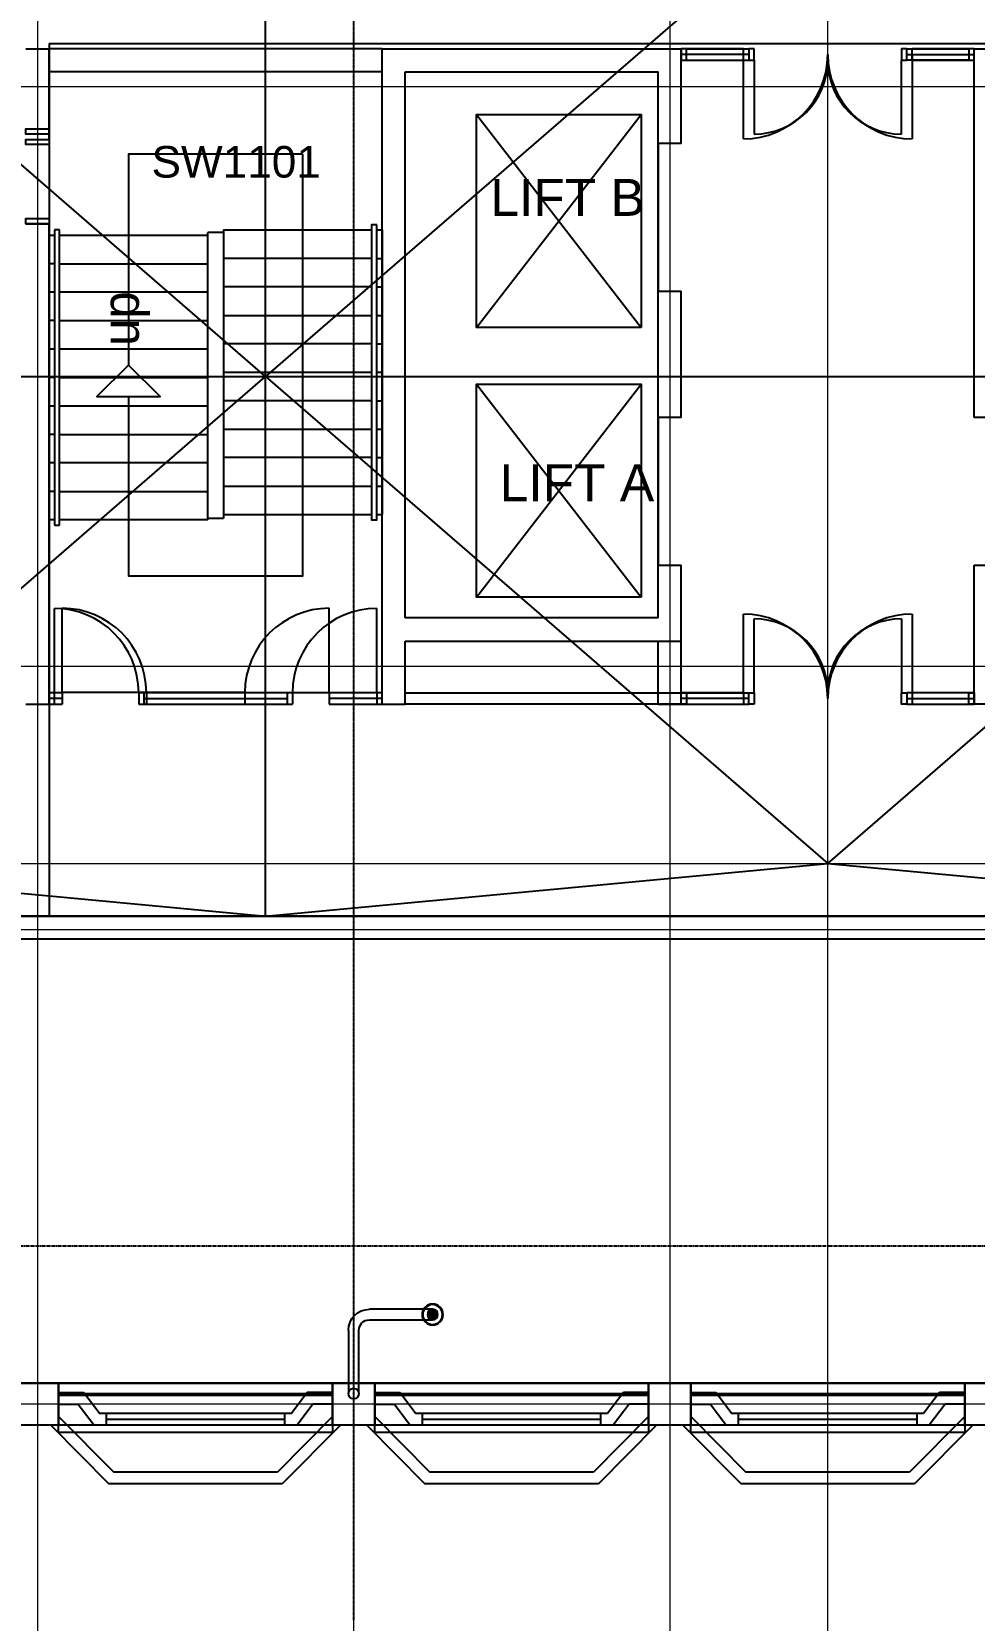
# Model space of a CAD drawing. Header units: millimetres. Extents: x -27283 to 25217, y -11774 to 11826.
# Drawn here: x -8588 to 357, y -11774 to 3297 of the extents above; entities that cross this region are included whole.
import ezdxf

# ---------------------------------------------------------------- set-up
doc = ezdxf.new("R2010")
doc.units = ezdxf.units.MM
doc.linetypes.add('PCENTRE', pattern=[50.8, 31.75, -6.35, 6.35, -6.35])
doc.linetypes.add('PCENTRE2', pattern=[28.575, 19.05, -3.175, 3.175, -3.175])
for name, color, linetype in [('11th Floor - Doors Windows and Openings', 7, 'Continuous'), ('11th Floor - Stairs', 7, 'Continuous'), ('11th Floor - Structural Members', 7, 'Continuous'), ('11th Floor - Text and Leaders', 7, 'Continuous'), ('11th Floor - Walls', 7, 'Continuous'), ('Boundaries_and_building_grids', 140, 'PCENTRE2'), ('Lift Motor Room Roof - General', 7, 'Continuous'), ('Lift Motor Room Roof - Roofs', 7, 'Continuous'), ('Rain_and_storm_water', 1, 'Continuous'), ('Roof - General', 7, 'Continuous'), ('Roof - Piped Services', 7, 'Continuous'), ('Roof - Roofs', 7, 'Continuous'), ('Roof - Structural Members', 7, 'Continuous'), ('Roof - Walls', 7, 'Continuous'), ('Tenth Floor - Doors Windows and Openings', 7, 'Continuous'), ('Tenth Floor - Stairs', 7, 'Continuous'), ('Tenth Floor - Structural Members', 7, 'Continuous'), ('Tenth Floor - Walls', 7, 'Continuous')]:
    doc.layers.add(name, color=color, linetype=linetype)
doc.styles.add('arial', font='arial.ttf')

# ---------------------------------------------------------------- blocks, each defined once
blk = doc.blocks.new('LH RW Outlet')
at = {"layer": 'Roof - Piped Services', "linetype": 'Continuous'}
h = blk.add_hatch(dxfattribs=at)
h.set_pattern_fill('lines', color=2, scale=6.25, style=0)
h.set_pattern_definition([(0, (-13468.7696, -115.976), (0, 6.25), [])])
h.paths.add_polyline_path([(700, -750, -1), (800, -750, -1)])
at = {"layer": 'Roof - Piped Services', "color": 4, "linetype": 'Continuous', "lineweight": -3}
for p, q in [((-50, -600), (-50, 0)), ((50, 0), (50, -600)), ((150, -700), (750, -700)), ((750, -800), (150, -800))]:
    blk.add_line(p, q, dxfattribs=at)
at = {"layer": 'Roof - Piped Services', "color": 4, "linetype": 'Continuous'}
blk.add_circle((750, -750), 100, dxfattribs=at)
at = {"layer": 'Roof - Piped Services', "color": 1, "linetype": 'Continuous'}
for radius in [93.8, 50]:
    blk.add_circle((750, -750), radius, dxfattribs=at)
at = {"layer": 'Roof - Piped Services', "color": 2, "linetype": 'Continuous'}
blk.add_circle((750, -750), 50, dxfattribs=at)
at = {"layer": 'Roof - Piped Services', "color": 4, "linetype": 'Continuous', "lineweight": -3}
for radius in [200, 100]:
    blk.add_arc((150, -600), radius, 180, 270, dxfattribs=at)

msp = doc.modelspace()

# ---------------------------------------------------------------- linework, layer by layer
at = {"layer": '11th Floor - Doors Windows and Openings', "color": 1, "linetype": 'Continuous'}
for p, q in [((-2373, 3136, 37950), (-1783, 3136, 37950)), ((-1783, 3081, 37950), (-2373, 3081, 37950)), ((-2373, 3026, 37950), (-1783, 3026, 37950)), ((-1733, 3026, 37950), (-1733, 2326, 37950)), ((-333, 2326, 37950), (-333, 3026, 37950)), ((-283, 3136, 37950), (307, 3136, 37950)), ((-283, 3081, 37950), (307, 3081, 37950)), ((307, 3026, 37950), (-283, 3026, 37950)), ((-8373, -2974, 37950), (-8373, -2174, 37950)), ((-5313, -2974, 37950), (-5313, -2174, 37950)), ((-1733, -2974, 37950), (-1733, -2274, 37950)), ((-333, -2274, 37950), (-333, -2974, 37950)), ((-7573, -2974, 37950), (-7573, -3084, 37950)), ((-6113, -2974, 37950), (-7573, -2974, 37950)), ((-7523, -2974, 37950), (-7523, -3084, 37950)), ((-7523, -2974, 37950), (-7523, -3084, 37950)), ((-6163, -2974, 37950), (-6163, -3084, 37950)), ((-6113, -2974, 37950), (-6113, -3084, 37950)), ((-2373, -2974, 37950), (-1783, -2974, 37950)), ((307, -2974, 37950), (-283, -2974, 37950)), ((-7573, -3084, 37950), (-6113, -3084, 37950)), ((-1783, -3029, 37950), (-2373, -3029, 37950)), ((-2373, -3084, 37950), (-1783, -3084, 37950)), ((-283, -3029, 37950), (307, -3029, 37950)), ((-283, -3084, 37950), (307, -3084, 37950)), ((-7880, -9924, 37950), (-7880, -9814, 37950)), ((-6186, -9814, 37950), (-7880, -9814, 37950)), ((-6186, -9869, 37950), (-7880, -9869, 37950)), ((-6186, -9924, 37950), (-7880, -9924, 37950)), ((-6186, -9924, 37950), (-6186, -9814, 37950)), ((-3186, -9814, 37950), (-4880, -9814, 37950)), ((-4880, -9924, 37950), (-4880, -9814, 37950)), ((-3186, -9869, 37950), (-4880, -9869, 37950)), ((-3186, -9924, 37950), (-4880, -9924, 37950)), ((-3186, -9924, 37950), (-3186, -9814, 37950)), ((-186, -9814, 37950), (-1880, -9814, 37950)), ((-1880, -9924, 37950), (-1880, -9814, 37950)), ((-186, -9869, 37950), (-1880, -9869, 37950)), ((-186, -9924, 37950), (-1880, -9924, 37950)), ((-186, -9924, 37950), (-186, -9814, 37950))]:
    msp.add_line(p, q, dxfattribs=at)
at = {"layer": '11th Floor - Doors Windows and Openings', "color": 1, "linetype": 'Continuous', "elevation": 37950}
for points in [[(-2373, 3136), (-2423, 3136), (-2423, 3026), (-2373, 3026), (-2373, 3136)], [(-1733, 3136), (-1783, 3136), (-1783, 3026), (-1733, 3026), (-1733, 3136)], [(-283, 3136), (-333, 3136), (-333, 3026), (-283, 3026), (-283, 3136)], [(357, 3136), (307, 3136), (307, 3026), (357, 3026), (357, 3136)], [(-8423, 2226), (-8643, 2226), (-8643, 2276), (-8423, 2276), (-8423, 2226)], [(-8423, 1476), (-8643, 1476), (-8643, 1526), (-8423, 1526), (-8423, 1476)], [(-8373, -2974), (-8423, -2974), (-8423, -3084), (-8373, -3084), (-8373, -2974)], [(-7523, -2974), (-7523, -3029), (-6163, -3029)], [(-5263, -2974), (-5313, -2974), (-5313, -3084), (-5263, -3084), (-5263, -2974)], [(-2373, -3084), (-2423, -3084), (-2423, -2974), (-2373, -2974), (-2373, -3084)], [(-1733, -3084), (-1783, -3084), (-1783, -2974), (-1733, -2974), (-1733, -3084)], [(-283, -3084), (-333, -3084), (-333, -2974), (-283, -2974), (-283, -3084)], [(357, -3084), (307, -3084), (307, -2974), (357, -2974), (357, -3084)]]:
    msp.add_lwpolyline(points, dxfattribs=at)
at = {"layer": '11th Floor - Doors Windows and Openings', "color": 1, "linetype": 'Continuous'}
for centre, radius, start, end in [((-1733, 3026, 37950), 700, 270, 0), ((-333, 3026, 37950), 700, 180, 270), ((-8373, -2974, 37950), 800, 0, 90), ((-5313, -2974, 37950), 800, 90, 180), ((-1733, -2974, 37950), 700, 0, 90), ((-333, -2974, 37950), 700, 90, 180)]:
    msp.add_arc(centre, radius, start, end, dxfattribs=at)
at = {"layer": '11th Floor - Stairs', "color": 8, "linetype": 'Continuous'}
for p, q in [((-4366, 2511, 37950), (-2804, 490, 37950)), ((-4366, 490, 37950), (-2804, 2511, 37950)), ((-4366, -2068, 37950), (-2804, -47, 37950)), ((-4366, -47, 37950), (-2804, -2068, 37950))]:
    msp.add_line(p, q, dxfattribs=at)
at = {"layer": '11th Floor - Stairs', "color": 1, "linetype": 'Continuous'}
for p, q in [((-8423, 1366, 37950), (-8373, 1366, 37950)), ((-8423, 1366, 37950), (-8423, -1334, 37950)), ((-8323, 1416, 37950), (-8373, 1416, 37950)), ((-8373, 1416, 37950), (-8373, -1384, 37950)), ((-8323, -1384, 37950), (-8323, 1416, 37950)), ((-8323, 1366, 37950), (-6918, 1366, 37950)), ((-6918, -1334, 37950), (-6918, 1391, 37950)), ((-6768, 1391, 37950), (-6918, 1391, 37950)), ((-6768, 1416, 37950), (-6768, -1318, 37950)), ((-6768, 1416, 37950), (-5363, 1416, 37950)), ((-5313, 1416, 37950), (-5263, 1416, 37950)), ((-5263, 1416, 37950), (-5263, -1284, 37950)), ((-8373, 1096, 37950), (-8423, 1096, 37950)), ((-8323, 1096, 37950), (-6918, 1096, 37950)), ((-5363, 1146, 37950), (-6768, 1146, 37950)), ((-5313, 1146, 37950), (-5263, 1146, 37950)), ((-8373, 826, 37950), (-8423, 826, 37950)), ((-6918, 826, 37950), (-8323, 826, 37950)), ((-5363, 876, 37950), (-6768, 876, 37950)), ((-5313, 876, 37950), (-5263, 876, 37950)), ((-6768, 606, 37950), (-5363, 606, 37950)), ((-5313, 606, 37950), (-5263, 606, 37950)), ((-8373, 556, 37950), (-8423, 556, 37950)), ((-8323, 556, 37950), (-6918, 556, 37950)), ((-5363, 336, 37950), (-6768, 336, 37950)), ((-5313, 336, 37950), (-5263, 336, 37950)), ((-8373, 286, 37950), (-8423, 286, 37950)), ((-6918, 286, 37950), (-8323, 286, 37950)), ((-8373, 16, 37950), (-8423, 16, 37950)), ((-8323, 16, 37950), (-6918, 16, 37950)), ((-6768, 66, 37950), (-5363, 66, 37950)), ((-5313, 66, 37950), (-5263, 66, 37950)), ((-8373, -254, 37950), (-8423, -254, 37950)), ((-6918, -254, 37950), (-8323, -254, 37950)), ((-5363, -204, 37950), (-6768, -204, 37950)), ((-5313, -204, 37950), (-5263, -204, 37950)), ((-8373, -524, 37950), (-8423, -524, 37950)), ((-8323, -524, 37950), (-6918, -524, 37950)), ((-6768, -474, 37950), (-5363, -474, 37950)), ((-5313, -474, 37950), (-5263, -474, 37950)), ((-5363, -744, 37950), (-6768, -744, 37950)), ((-5313, -744, 37950), (-5263, -744, 37950)), ((-8373, -794, 37950), (-8423, -794, 37950)), ((-6918, -794, 37950), (-8323, -794, 37950)), ((-6768, -1014, 37950), (-5363, -1014, 37950)), ((-5313, -1014, 37950), (-5263, -1014, 37950)), ((-8373, -1064, 37950), (-8423, -1064, 37950)), ((-8323, -1064, 37950), (-6918, -1064, 37950)), ((-8373, -1334, 37950), (-8423, -1334, 37950)), ((-6918, -1334, 37950), (-8323, -1334, 37950)), ((-6918, -1318, 37950), (-6768, -1318, 37950)), ((-6768, -1284, 37950), (-5363, -1284, 37950)), ((-5313, -1284, 37950), (-5263, -1284, 37950)), ((-8373, -1384, 37950), (-8323, -1384, 37950))]:
    msp.add_line(p, q, dxfattribs=at)
at = {"layer": '11th Floor - Stairs', "color": 8, "linetype": 'Continuous', "elevation": 37950}
for points in [[(-2804, 490), (-4366, 490), (-4366, 2511), (-2804, 2511), (-2804, 490)], [(-2804, -2068), (-4366, -2068), (-4366, -47), (-2804, -47), (-2804, -2068)]]:
    msp.add_lwpolyline(points, dxfattribs=at)
at = {"layer": '11th Floor - Stairs', "color": 1, "linetype": 'Continuous', "elevation": 37950}
for points in [[(-7670, -165), (-7670, -1865), (-6015, -1865), (-6015, 2135)], [(-6015, 2135), (-7670, 2135), (-7670, 135)], [(-5313, 1466), (-5363, 1466), (-5363, -1334), (-5313, -1334), (-5313, 1466)], [(-7670, 135), (-7970, -165), (-7370, -165), (-7670, 135)]]:
    msp.add_lwpolyline(points, dxfattribs=at)
at = {"layer": '11th Floor - Structural Members', "color": 5, "linetype": 'Continuous'}
for p, q in [((-8643, 3136, 37950), (-8423, 3136, 37950)), ((-8423, 2276, 37950), (-8423, 3136, 37950)), ((-5263, 3136, 37950), (-2423, 3136, 37950)), ((-5263, -3084, 37950), (-5263, 3136, 37950)), ((-2423, 2236, 37950), (-2423, 3136, 37950)), ((-5043, -2264, 37950), (-5043, 2916, 37950)), ((-5043, 2916, 37950), (-2643, 2916, 37950)), ((-2643, 2236, 37950), (-2643, 2916, 37950)), ((-8643, 2276, 37950), (-8423, 2276, 37950)), ((-2643, 2236, 37950), (-2643, 836, 37950)), ((-2423, 2236, 37950), (-2643, 2236, 37950)), ((-8643, 1476, 37950), (-8423, 1476, 37950)), ((-8423, -3084, 37950), (-8423, 1476, 37950)), ((-2643, 836, 37950), (-2423, 836, 37950)), ((-2643, -364, 37950), (-2643, 836, 37950)), ((-2423, -364, 37950), (-2423, 836, 37950)), ((-2643, -364, 37950), (-2643, -1764, 37950)), ((-2423, -364, 37950), (-2643, -364, 37950)), ((-2643, -1764, 37950), (-2423, -1764, 37950)), ((-2643, -2264, 37950), (-2643, -1764, 37950)), ((-2423, -2484, 37950), (-2423, -1764, 37950)), ((-2643, -2264, 37950), (-5043, -2264, 37950)), ((-5043, -2484, 37950), (-2423, -2484, 37950)), ((-5043, -3084, 37950), (-5043, -2484, 37950)), ((-8643, -3084, 37950), (-8423, -3084, 37950)), ((-5263, -3084, 37950), (-5043, -3084, 37950))]:
    msp.add_line(p, q, dxfattribs=at)
at = {"layer": '11th Floor - Structural Members', "color": 5, "linetype": 'Continuous', "elevation": 37950}
for points in [[(-8333, -9924), (-8733, -9924), (-8733, -9524), (-8333, -9524), (-8333, -9924)], [(-5333, -9924), (-5733, -9924), (-5733, -9524), (-5333, -9524), (-5333, -9924)], [(-2333, -9924), (-2733, -9924), (-2733, -9524), (-2333, -9524), (-2333, -9924)], [(667, -9924), (267, -9924), (267, -9524), (667, -9524), (667, -9924)]]:
    msp.add_lwpolyline(points, dxfattribs=at)
at = {"layer": '11th Floor - Walls', "color": 3, "linetype": 'Continuous'}
for p, q in [((-5263, 3136, 37950), (-8423, 3136, 37950)), ((-8423, 3136, 37950), (-8423, 2916, 37950)), ((-5263, 2916, 37950), (-5263, 3136, 37950)), ((-5263, 2916, 37950), (-8423, 2916, 37950)), ((-8333, -9614, 37950), (-8092, -9614, 37950)), ((-8092, -9614, 37950), (-7942, -9814, 37950)), ((-5973, -9614, 37950), (-6124, -9814, 37950)), ((-5733, -9614, 37950), (-5973, -9614, 37950)), ((-5333, -9614, 37950), (-5092, -9614, 37950)), ((-5092, -9614, 37950), (-4942, -9814, 37950)), ((-2973, -9614, 37950), (-3124, -9814, 37950)), ((-2733, -9614, 37950), (-2973, -9614, 37950)), ((-2333, -9614, 37950), (-2092, -9614, 37950)), ((-2092, -9614, 37950), (-1942, -9814, 37950)), ((27, -9614, 37950), (-124, -9814, 37950)), ((267, -9614, 37950), (27, -9614, 37950)), ((-8333, -9724, 37950), (-8146, -9724, 37950)), ((-8146, -9724, 37950), (-7996, -9924, 37950)), ((-5919, -9724, 37950), (-6070, -9924, 37950)), ((-5733, -9724, 37950), (-5919, -9724, 37950)), ((-5333, -9724, 37950), (-5146, -9724, 37950)), ((-5146, -9724, 37950), (-4996, -9924, 37950)), ((-2919, -9724, 37950), (-3070, -9924, 37950)), ((-2733, -9724, 37950), (-2919, -9724, 37950)), ((-2333, -9724, 37950), (-2146, -9724, 37950)), ((-2146, -9724, 37950), (-1996, -9924, 37950)), ((81, -9724, 37950), (-70, -9924, 37950)), ((267, -9724, 37950), (81, -9724, 37950)), ((-8408, -9924, 37950), (-7856, -10479, 37950)), ((-8333, -9842, 37950), (-7810, -10369, 37950)), ((-7880, -9924, 37950), (-7996, -9924, 37950)), ((-7880, -9814, 37950), (-7942, -9814, 37950)), ((-7880, -9924, 37950), (-7880, -9814, 37950)), ((-5733, -9842, 37950), (-6256, -10369, 37950)), ((-5657, -9924, 37950), (-6210, -10479, 37950)), ((-6124, -9814, 37950), (-6186, -9814, 37950)), ((-6186, -9924, 37950), (-6186, -9814, 37950)), ((-6070, -9924, 37950), (-6186, -9924, 37950)), ((-5408, -9924, 37950), (-4856, -10479, 37950)), ((-5333, -9842, 37950), (-4810, -10369, 37950)), ((-4880, -9924, 37950), (-4996, -9924, 37950)), ((-4880, -9814, 37950), (-4942, -9814, 37950)), ((-4880, -9924, 37950), (-4880, -9814, 37950)), ((-2733, -9842, 37950), (-3256, -10369, 37950)), ((-2657, -9924, 37950), (-3210, -10479, 37950)), ((-3124, -9814, 37950), (-3186, -9814, 37950)), ((-3186, -9924, 37950), (-3186, -9814, 37950)), ((-3070, -9924, 37950), (-3186, -9924, 37950)), ((-2408, -9924, 37950), (-1856, -10479, 37950)), ((-2333, -9842, 37950), (-1810, -10369, 37950)), ((-1880, -9924, 37950), (-1996, -9924, 37950)), ((-1880, -9814, 37950), (-1942, -9814, 37950)), ((-1880, -9924, 37950), (-1880, -9814, 37950)), ((267, -9842, 37950), (-256, -10369, 37950)), ((343, -9924, 37950), (-210, -10479, 37950)), ((-186, -9924, 37950), (-186, -9814, 37950)), ((-124, -9814, 37950), (-186, -9814, 37950)), ((-70, -9924, 37950), (-186, -9924, 37950)), ((-6256, -10369, 37950), (-7810, -10369, 37950)), ((-3256, -10369, 37950), (-4810, -10369, 37950)), ((-256, -10369, 37950), (-1810, -10369, 37950)), ((-6210, -10479, 37950), (-7856, -10479, 37950)), ((-3210, -10479, 37950), (-4856, -10479, 37950)), ((-210, -10479, 37950), (-1856, -10479, 37950))]:
    msp.add_line(p, q, dxfattribs=at)
at = {"layer": '11th Floor - Walls', "color": 2, "linetype": 'Continuous', "elevation": 37950}
msp.add_lwpolyline([(-2423, -3084), (-5043, -3084), (-5043, -2974), (-2423, -2974)], dxfattribs=at)
at = {"layer": 'Boundaries_and_building_grids', "color": 140, "linetype": 'PCENTRE', "lineweight": -3}
for p, q in [((-5533, 11826), (-5533, -11774)), ((25217, -8224), (-27283, -8224))]:
    msp.add_line(p, q, dxfattribs=at)
at = {"layer": 'Lift Motor Room Roof - General', "color": 4, "linetype": 'Continuous', "lineweight": 0}
for direction in [(0, 1), (1, 0)]:
    msp.add_xline((-1033, -4594, 46830), direction, dxfattribs=at)
at = {"layer": 'Lift Motor Room Roof - Roofs', "color": 1, "linetype": 'Continuous', "lineweight": -3}
for p, q in [((-6368, -5094, 46830), (-6368, 5146, 46830)), ((-6368, 26, 46830), (-11703, 4646, 46830)), ((-1033, 4646, 46830), (-6368, 26, 46830)), ((-14423, 26, 46830), (9357, 26, 46830)), ((-11703, -4594, 46830), (-6368, 26, 46830)), ((-6368, 26, 46830), (-1033, -4594, 46830)), ((-1033, -4594, 46830), (4302, 26, 46830)), ((-11703, -4594, 46830), (-6368, -5094, 46830)), ((-6368, -5094, 46830), (-1033, -4594, 46830)), ((-1033, -4594, 46830), (4302, -5094, 46830))]:
    msp.add_line(p, q, dxfattribs=at)
at = {"layer": 'Lift Motor Room Roof - Roofs', "color": 3, "linetype": 'Continuous', "lineweight": -3}
msp.add_line((12357, -5094, 46830), (-14423, -5094, 46830), dxfattribs=at)
at = {"layer": 'Lift Motor Room Roof - Roofs', "color": 4, "linetype": 'Continuous', "lineweight": -3}
msp.add_line((12577, -5314, 46830), (-14643, -5314, 46830), dxfattribs=at)
at = {"layer": 'Roof - General', "color": 4, "linetype": 'Continuous', "lineweight": 0}
for p in [(-8533, 6895, 42250), (-5533, 6740, 42250), (-2533, 6523, 42250)]:
    msp.add_xline(p, (0, -1), dxfattribs=at)
at = {"layer": 'Roof - Roofs', "color": 3, "linetype": 'Continuous', "lineweight": -3}
for p, q in [((22767, -9524, 42250), (-24833, -9524, 42250)), ((23167, -9924, 42250), (-25233, -9924, 42250))]:
    msp.add_line(p, q, dxfattribs=at)
at = {"layer": 'Roof - Roofs', "color": 4, "linetype": 'Continuous', "lineweight": -3}
msp.add_circle((-5533, -9624, 42250), 50, dxfattribs=at)
at = {"layer": 'Roof - Structural Members', "color": 5, "linetype": 'Continuous'}
for p, q in [((-5043, -2264, 42250), (-5043, 2916, 42250)), ((-5043, 2916, 42250), (-2643, 2916, 42250)), ((-2643, -2264, 42250), (-2643, 2916, 42250)), ((-2643, -2264, 42250), (-5043, -2264, 42250))]:
    msp.add_line(p, q, dxfattribs=at)
at = {"layer": 'Roof - Structural Members', "color": 1, "linetype": 'Continuous'}
for p, q in [((-4366, 490, 42250), (-2804, 2511, 42250)), ((-4366, 2511, 42250), (-2804, 490, 42250)), ((-4366, -2068, 42250), (-2804, -47, 42250)), ((-4366, -47, 42250), (-2804, -2068, 42250))]:
    msp.add_line(p, q, dxfattribs=at)
at = {"layer": 'Roof - Structural Members', "color": 1, "linetype": 'Continuous', "elevation": 42250}
for points in [[(-2804, 490), (-4366, 490), (-4366, 2511), (-2804, 2511), (-2804, 490)], [(-2804, -2068), (-4366, -2068), (-4366, -47), (-2804, -47), (-2804, -2068)]]:
    msp.add_lwpolyline(points, dxfattribs=at)
at = {"layer": 'Roof - Walls', "color": 3, "linetype": 'Continuous', "lineweight": -3}
for p, q in [((-8423, 3187, 42250), (-8423, -5094, 42250)), ((-8423, 3187, 42250), (6357, 3187, 42250)), ((-8423, -5094, 42250), (-8643, -5094, 42250)), ((-8423, -5094, 42250), (-8423, -5094, 42250))]:
    msp.add_line(p, q, dxfattribs=at)
at = {"layer": 'Roof - Walls', "color": 3, "linetype": 'Continuous'}
for p, q in [((-14423, -5094, 42250), (12357, -5094, 42250)), ((12577, -5314, 42250), (-14643, -5314, 42250))]:
    msp.add_line(p, q, dxfattribs=at)
at = {"layer": 'Roof - Walls', "color": 4, "linetype": 'Continuous', "lineweight": 0}
for p, direction in [((-27194, 2776, 42250), (1, 0)), ((-27943, -2724, 42250), (-1, 0)), ((-21700, -5224, 42250), (-1, 0)), ((-25802, -9724, 42250), (-1, 0))]:
    msp.add_xline(p, direction, dxfattribs=at)
at = {"layer": 'Tenth Floor - Doors Windows and Openings', "color": 1, "linetype": 'Continuous'}
for p, q in [((-1833, 3136, 34500), (-2423, 3136, 34500)), ((-1833, 3081, 34500), (-2423, 3081, 34500)), ((-2423, 3026, 34500), (-1833, 3026, 34500)), ((-1833, 3026, 34500), (-1833, 3136, 34500)), ((-1833, 2281, 34500), (-1833, 3081, 34500)), ((-233, 3026, 34500), (-233, 3136, 34500)), ((357, 3136, 34500), (-233, 3136, 34500)), ((-233, 3081, 34500), (357, 3081, 34500)), ((-233, 3081, 34500), (-233, 2281, 34500)), ((-233, 3026, 34500), (357, 3026, 34500)), ((-8300, -2973, 34500), (-8300, -2173, 34500)), ((-5765, -2973, 34500), (-5765, -2173, 34500)), ((-1833, -2974, 34500), (-1833, -2229, 34500)), ((-233, -2229, 34500), (-233, -3029, 34500)), ((-8300, -2974, 34500), (-8423, -2974, 34500)), ((-8300, -2973, 34500), (-8300, -3084, 34500)), ((-7500, -2973, 34500), (-8300, -2973, 34500)), ((-7500, -2973, 34500), (-7500, -3083, 34500)), ((-6565, -2973, 34500), (-7500, -2973, 34500)), ((-6565, -2973, 34500), (-5765, -2973, 34500)), ((-6565, -2973, 34500), (-6565, -3083, 34500)), ((-5765, -2973, 34500), (-5765, -3084, 34500)), ((-5263, -2974, 34500), (-5765, -2974, 34500)), ((-1833, -2974, 34500), (-2423, -2974, 34500)), ((-1833, -2974, 34500), (-1833, -3084, 34500)), ((-233, -2974, 34500), (-233, -3084, 34500)), ((357, -2974, 34500), (-233, -2974, 34500)), ((-8300, -3029, 34500), (-8423, -3029, 34500)), ((-8423, -3084, 34500), (-8300, -3084, 34500)), ((-7500, -3028, 34500), (-6565, -3028, 34500)), ((-7500, -3083, 34500), (-6565, -3083, 34500)), ((-5263, -3029, 34500), (-5765, -3029, 34500)), ((-5765, -3084, 34500), (-5263, -3084, 34500)), ((-1833, -3029, 34500), (-2423, -3029, 34500)), ((-2423, -3084, 34500), (-1833, -3084, 34500)), ((-233, -3029, 34500), (357, -3029, 34500)), ((-233, -3084, 34500), (357, -3084, 34500)), ((-8333, -9623, 34500), (-5733, -9623, 34500)), ((-5733, -9643, 34500), (-8333, -9643, 34500)), ((-5333, -9623, 34500), (-2733, -9623, 34500)), ((-2733, -9643, 34500), (-5333, -9643, 34500)), ((-2333, -9623, 34500), (267, -9623, 34500)), ((267, -9643, 34500), (-2333, -9643, 34500))]:
    msp.add_line(p, q, dxfattribs=at)
at = {"layer": 'Tenth Floor - Doors Windows and Openings', "color": 1, "linetype": 'Continuous', "elevation": 34500}
for points in [[(-8423, 2376), (-8423, 2326), (-8643, 2326), (-8643, 2376), (-8423, 2376)], [(-8423, 1526), (-8423, 1476), (-8643, 1476), (-8643, 1526), (-8423, 1526)], [(-5733, -9994), (-8333, -9994), (-8333, -9524), (-5733, -9524), (-5733, -9994)], [(-2733, -9994), (-5333, -9994), (-5333, -9524), (-2733, -9524), (-2733, -9994)], [(267, -9994), (-2333, -9994), (-2333, -9524), (267, -9524), (267, -9994)]]:
    msp.add_lwpolyline(points, dxfattribs=at)
at = {"layer": 'Tenth Floor - Doors Windows and Openings', "color": 1, "linetype": 'Continuous'}
for centre, start, end in [((-1833, 3081, 34500), 270, 0), ((-233, 3081, 34500), 180, 270), ((-8300, -2973, 34500), 0, 90), ((-5765, -2973, 34500), 90, 180), ((-1833, -3029, 34500), 0, 90), ((-233, -3029, 34500), 90, 180)]:
    msp.add_arc(centre, 800, start, end, dxfattribs=at)
at = {"layer": 'Tenth Floor - Stairs', "color": 8, "linetype": 'Continuous'}
for p, q in [((-4366, 490, 34500), (-2804, 2511, 34500)), ((-4366, 2511, 34500), (-2804, 490, 34500)), ((-4366, -2068, 34500), (-2804, -47, 34500)), ((-4366, -47, 34500), (-2804, -2068, 34500))]:
    msp.add_line(p, q, dxfattribs=at)
at = {"layer": 'Tenth Floor - Stairs', "color": 1, "linetype": 'Continuous'}
for p, q in [((-8423, 1366, 34500), (-8423, -1334, 34500)), ((-8423, 1366, 34500), (-8373, 1366, 34500)), ((-8373, 1416, 34500), (-8373, -1384, 34500)), ((-8323, 1416, 34500), (-8373, 1416, 34500)), ((-8323, -1384, 34500), (-8323, 1416, 34500)), ((-8323, 1366, 34500), (-6918, 1366, 34500)), ((-6918, -1334, 34500), (-6918, 1391, 34500)), ((-6768, 1391, 34500), (-6918, 1391, 34500)), ((-6768, 1416, 34500), (-6768, -1318, 34500)), ((-6768, 1416, 34500), (-5363, 1416, 34500)), ((-5313, 1416, 34500), (-5263, 1416, 34500)), ((-5263, 1416, 34500), (-5263, -1284, 34500)), ((-8373, 1096, 34500), (-8423, 1096, 34500)), ((-8323, 1096, 34500), (-6918, 1096, 34500)), ((-5363, 1146, 34500), (-6768, 1146, 34500)), ((-5313, 1146, 34500), (-5263, 1146, 34500)), ((-8373, 826, 34500), (-8423, 826, 34500)), ((-6918, 826, 34500), (-8323, 826, 34500)), ((-5363, 876, 34500), (-6768, 876, 34500)), ((-5313, 876, 34500), (-5263, 876, 34500)), ((-6768, 606, 34500), (-5363, 606, 34500)), ((-5313, 606, 34500), (-5263, 606, 34500)), ((-8373, 556, 34500), (-8423, 556, 34500)), ((-8323, 556, 34500), (-6918, 556, 34500)), ((-5363, 336, 34500), (-6768, 336, 34500)), ((-5313, 336, 34500), (-5263, 336, 34500)), ((-8373, 286, 34500), (-8423, 286, 34500)), ((-6918, 286, 34500), (-8323, 286, 34500)), ((-8373, 16, 34500), (-8423, 16, 34500)), ((-8323, 16, 34500), (-6918, 16, 34500)), ((-6768, 66, 34500), (-5363, 66, 34500)), ((-5313, 66, 34500), (-5263, 66, 34500)), ((-8373, -254, 34500), (-8423, -254, 34500)), ((-6918, -254, 34500), (-8323, -254, 34500)), ((-5363, -204, 34500), (-6768, -204, 34500)), ((-5313, -204, 34500), (-5263, -204, 34500)), ((-8373, -524, 34500), (-8423, -524, 34500)), ((-8323, -524, 34500), (-6918, -524, 34500)), ((-6768, -474, 34500), (-5363, -474, 34500)), ((-5313, -474, 34500), (-5263, -474, 34500)), ((-5363, -744, 34500), (-6768, -744, 34500)), ((-5313, -744, 34500), (-5263, -744, 34500)), ((-8373, -794, 34500), (-8423, -794, 34500)), ((-6918, -794, 34500), (-8323, -794, 34500)), ((-6768, -1014, 34500), (-5363, -1014, 34500)), ((-5313, -1014, 34500), (-5263, -1014, 34500)), ((-8373, -1064, 34500), (-8423, -1064, 34500)), ((-8323, -1064, 34500), (-6918, -1064, 34500)), ((-8373, -1334, 34500), (-8423, -1334, 34500)), ((-6918, -1334, 34500), (-8323, -1334, 34500)), ((-6918, -1318, 34500), (-6768, -1318, 34500)), ((-6768, -1284, 34500), (-5363, -1284, 34500)), ((-5313, -1284, 34500), (-5263, -1284, 34500)), ((-8373, -1384, 34500), (-8323, -1384, 34500))]:
    msp.add_line(p, q, dxfattribs=at)
at = {"layer": 'Tenth Floor - Stairs', "color": 8, "linetype": 'Continuous', "elevation": 34500}
for points in [[(-2804, 490), (-4366, 490), (-4366, 2511), (-2804, 2511), (-2804, 490)], [(-2804, -2068), (-4366, -2068), (-4366, -47), (-2804, -47), (-2804, -2068)]]:
    msp.add_lwpolyline(points, dxfattribs=at)
at = {"layer": 'Tenth Floor - Stairs', "color": 1, "linetype": 'Continuous', "elevation": 34500}
for points in [[(-6015, 2135), (-7670, 2135), (-7670, 135)], [(-7670, -165), (-7670, -1865), (-6015, -1865), (-6015, 2135)], [(-5313, 1466), (-5363, 1466), (-5363, -1334), (-5313, -1334), (-5313, 1466)], [(-7670, 135), (-7970, -165), (-7370, -165), (-7670, 135)]]:
    msp.add_lwpolyline(points, dxfattribs=at)
at = {"layer": 'Tenth Floor - Structural Members', "color": 5, "linetype": 'Continuous'}
for p, q in [((-8643, 3136, 34500), (-8423, 3136, 34500)), ((-8423, 2376, 34500), (-8423, 3136, 34500)), ((-5263, -3084, 34500), (-5263, 3136, 34500)), ((-5263, 3136, 34500), (-2423, 3136, 34500)), ((-2423, 2236, 34500), (-2423, 3136, 34500)), ((-2423, 3136, 34500), (-2423, 3026, 34500)), ((357, -364, 34500), (357, 3136, 34500)), ((357, 3026, 34500), (357, 3136, 34500)), ((357, 3136, 34500), (1027, 3136, 34500)), ((-5043, 2916, 34500), (-2643, 2916, 34500)), ((-5043, -2264, 34500), (-5043, 2916, 34500)), ((-2643, 2236, 34500), (-2643, 2916, 34500)), ((-8643, 2376, 34500), (-8423, 2376, 34500)), ((-2643, 2236, 34500), (-2643, 836, 34500)), ((-2423, 2236, 34500), (-2643, 2236, 34500)), ((-8643, 1476, 34500), (-8423, 1476, 34500)), ((-8423, -3084, 34500), (-8423, 1476, 34500)), ((-2643, 836, 34500), (-2423, 836, 34500)), ((-2643, -364, 34500), (-2643, 836, 34500)), ((-2423, -364, 34500), (-2423, 836, 34500)), ((-2423, -364, 34500), (-2643, -364, 34500)), ((-2643, -364, 34500), (-2643, -1764, 34500)), ((577, -364, 34500), (357, -364, 34500)), ((-2643, -1764, 34500), (-2423, -1764, 34500)), ((-2643, -2264, 34500), (-2643, -1764, 34500)), ((-2423, -3084, 34500), (-2423, -1764, 34500)), ((357, -1764, 34500), (577, -1764, 34500)), ((357, -3084, 34500), (357, -1764, 34500)), ((-2643, -2264, 34500), (-5043, -2264, 34500)), ((-5043, -3084, 34500), (-5043, -2484, 34500)), ((-5043, -2484, 34500), (-2643, -2484, 34500)), ((-2643, -3084, 34500), (-2643, -2484, 34500)), ((-8643, -3084, 34500), (-8423, -3084, 34500)), ((-5263, -3084, 34500), (-5043, -3084, 34500)), ((-2643, -3084, 34500), (-2423, -3084, 34500)), ((577, -3084, 34500), (357, -3084, 34500))]:
    msp.add_line(p, q, dxfattribs=at)
for points, elevation in [([(-8333, -9924), (-8733, -9924), (-8733, -9524), (-8333, -9524), (-8333, -9924)], 37950), ([(-8333, -9924), (-8733, -9924), (-8733, -9524), (-8333, -9524), (-8333, -9924)], 34500), ([(-5333, -9924), (-5733, -9924), (-5733, -9524), (-5333, -9524), (-5333, -9924)], 37950), ([(-5333, -9924), (-5733, -9924), (-5733, -9524), (-5333, -9524), (-5333, -9924)], 34500), ([(-2333, -9924), (-2733, -9924), (-2733, -9524), (-2333, -9524), (-2333, -9924)], 37950), ([(-2333, -9924), (-2733, -9924), (-2733, -9524), (-2333, -9524), (-2333, -9924)], 34500), ([(667, -9924), (267, -9924), (267, -9524), (667, -9524), (667, -9924)], 37950), ([(667, -9924), (267, -9924), (267, -9524), (667, -9524), (667, -9924)], 34500)]:
    msp.add_lwpolyline(points, dxfattribs=dict(at, elevation=elevation))
at = {"layer": 'Tenth Floor - Structural Members', "color": 5, "linetype": 'Continuous', "lineweight": -3}
msp.add_circle((-5533, -9624, 34500), 50, dxfattribs=at)
at = {"layer": 'Tenth Floor - Walls', "color": 3, "linetype": 'Continuous'}
for p, q in [((-8423, 3136, 34500), (-8423, 2916, 34500)), ((-5263, 3136, 34500), (-8423, 3136, 34500)), ((-5263, 2916, 34500), (-5263, 3136, 34500)), ((-5263, 2916, 34500), (-8423, 2916, 34500))]:
    msp.add_line(p, q, dxfattribs=at)

# ---------------------------------------------------------------- block references
at = {"layer": 'Rain_and_storm_water', "color": 4, "linetype": 'Continuous', "lineweight": -3, "xscale": -1, "rotation": 180}
msp.add_blockref('LH RW Outlet', (-5533, -9624, 42250), dxfattribs=at)

# ---------------------------------------------------------------- texts
at = {"layer": '11th Floor - Stairs', "color": 1, "linetype": 'Continuous'}
msp.add_text('up', height=347.7, rotation=90, dxfattribs=at).set_placement((-7571, 317, 37950))
at = {"layer": '11th Floor - Text and Leaders', "linetype": 'Continuous', "style": 'arial'}
for s, height, p in [('SW1101', 300, (-7451, 1913, 37950)), ('LIFT B', 350, (-4235, 1550, 37950)), ('LIFT A', 350, (-4147, -1157, 37950))]:
    msp.add_text(s, height=height, dxfattribs=at).set_placement(p)
at = {"layer": 'Tenth Floor - Stairs', "color": 1, "linetype": 'Continuous'}
msp.add_text('up', height=347.7, rotation=90, dxfattribs=at).set_placement((-7571, 317, 34500))

doc.saveas('drawing.dxf')
